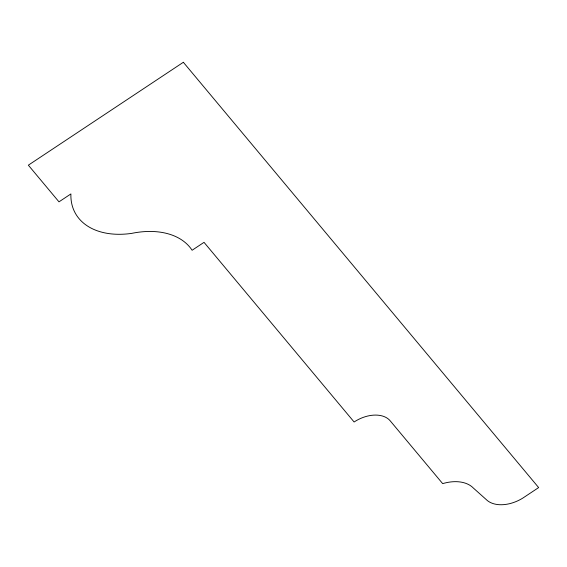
<?xml version="1.0" encoding="UTF-8"?>
<svg xmlns="http://www.w3.org/2000/svg" width="567" height="567" viewBox="0 0 567 567"><rect width="100%" height="100%" fill="white"/><g stroke="black" fill="none" stroke-linecap="round" stroke-linejoin="round"><path stroke-width="0.85" d="M183.347 62.278L28.35 165.181L58.982 201.845L70.903 193.928A78.742 51.767 -28.7 0 0 131.672 233.384A77.955 51.243 -28.7 0 1 192.107 250.26L204.028 242.343L354.113 421.997A28.761 18.902 -28.7 0 1 390.209 420.834L442.671 483.63A36.777 24.175 -28.7 0 1 473.381 488.067L486.117 499.449A30.781 20.235 -28.7 0 0 522.951 498.003L538.65 487.577L183.347 62.278"/></g></svg>
